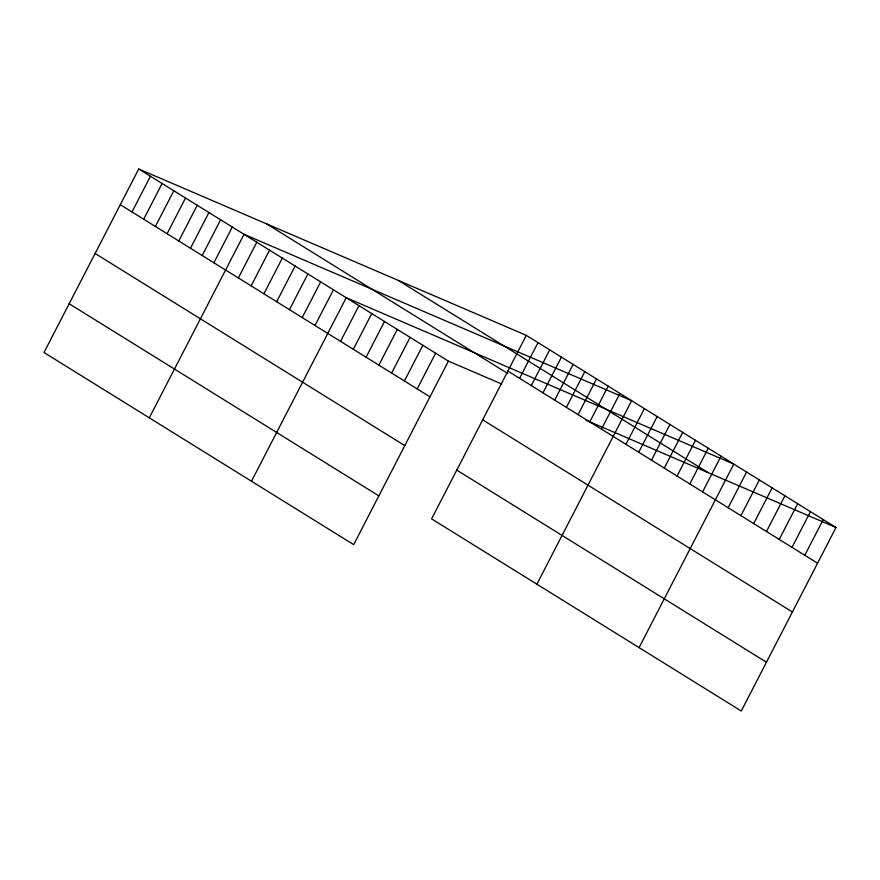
<?xml version="1.0" encoding="UTF-8"?>
<svg xmlns="http://www.w3.org/2000/svg" width="880" height="880" viewBox="0 0 880 880"><rect width="100%" height="100%" fill="white"/><g stroke="black" fill="none" stroke-linecap="round" stroke-linejoin="round"><path stroke-width="1.32" d="M138.721 168.982L44 352.506L353.683 544.643L448.404 361.13L138.721 168.982L526.317 335.357L836 527.494L741.279 711.018L431.596 518.87L526.317 335.357M131.989 211.959L150.425 176.242M143.682 219.219L162.118 183.502M155.386 226.479L173.822 190.762M167.09 233.739L185.515 198.022M178.783 240.988L197.219 205.282M190.487 248.248L208.912 212.542M202.18 255.508L220.616 219.802M213.884 262.768L232.309 227.051M149.292 417.835L244.013 234.311L631.609 400.686L536.888 584.199M238.359 277.948L256.784 242.242M251.13 285.879L269.566 250.162M263.901 293.799L282.337 258.093M276.672 301.73L295.108 266.013M289.454 309.661L307.879 273.944M302.225 317.581L320.661 281.864M314.996 325.512L333.432 289.795M251.482 481.239L346.203 297.715L733.81 464.09L639.089 647.603M340.549 341.363L358.985 305.646M353.32 349.283L371.756 313.577M366.091 357.214L384.527 321.497M378.873 365.134L397.298 329.428M391.644 373.065L410.08 337.348M404.415 380.985L422.851 345.279M417.197 388.916L435.622 353.199M519.585 378.323L538.021 342.617M531.289 385.583L549.714 349.866M542.982 392.843L561.418 357.126M554.686 400.103L573.122 364.386M566.379 407.363L584.815 371.646M578.083 414.623L596.519 378.906M589.776 421.872L608.212 386.166M601.48 429.132L619.916 393.426M625.955 444.323L644.391 408.606M638.726 452.243L657.162 416.537M651.497 460.174L669.933 424.457M664.279 468.094L682.704 432.388M677.05 476.025L695.486 440.308M689.821 483.945L708.257 448.239M702.603 491.876L721.028 456.159M728.145 507.727L746.581 472.01M740.927 515.647L759.352 479.941M753.698 523.578L772.134 487.861M766.469 531.498L784.905 495.792M779.24 539.429L797.676 503.712M792.022 547.36L810.447 511.643M804.793 555.28L823.229 519.563M448.404 361.13L501.699 383.999M586.069 420.222L836 527.494M398.409 280.456L708.092 472.593M507.892 371.063L817.564 563.211M266.629 223.883L507.793 373.516M482.713 419.837L792.396 611.985M120.285 204.699L429.968 396.836M456.775 470.096L766.458 662.233M95.117 253.473L404.789 445.621M69.179 303.732L378.851 495.869"/></g></svg>
